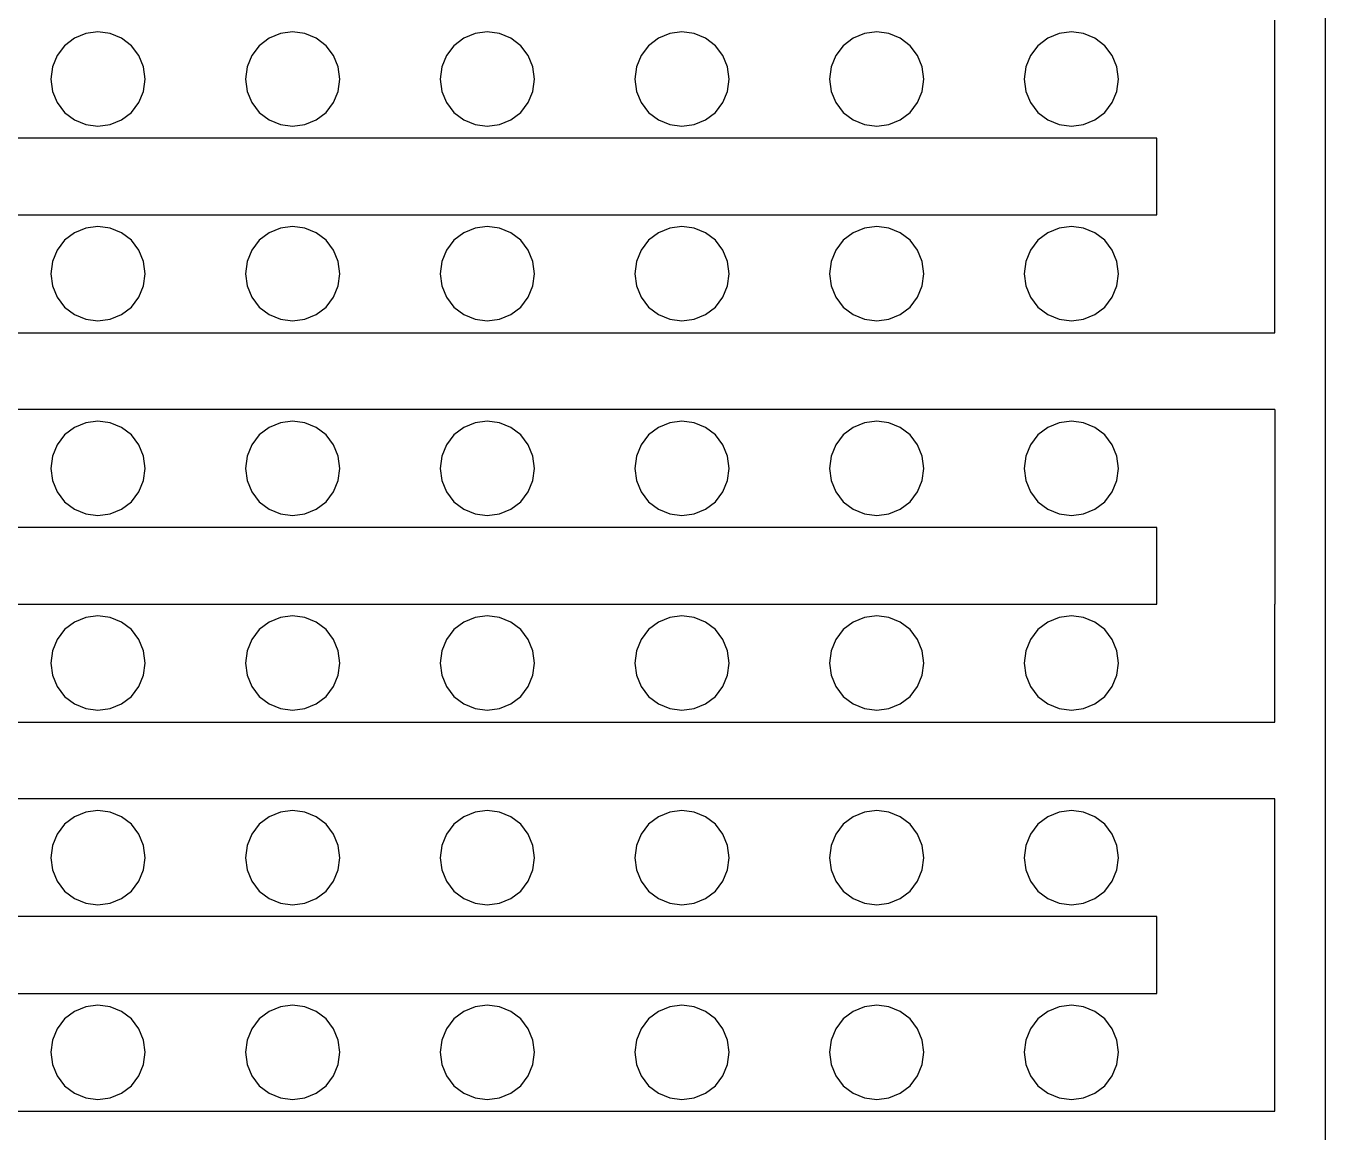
# Model space of a CAD drawing. Header units: metres. Extents: x 20 to 460, y 20 to 440.
# Drawn here: x 349.9 to 460, y 101.7 to 195.5 of the extents above; entities that cross this region are included whole.
import ezdxf

# ---------------------------------------------------------------- set-up
doc = ezdxf.new("R2010")
doc.units = ezdxf.units.M

msp = doc.modelspace()

# ---------------------------------------------------------------- linework, layer by layer
at = {"layer": 'Layer0'}
for p, q in [((460, 440), (460, 20)), ((455.75, 179.5), (455.75, 196)), ((356, 195), (354.96, 194.86)), ((357.04, 194.86), (356, 195)), ((372.5, 195), (371.46, 194.86)), ((373.54, 194.86), (372.5, 195)), ((389, 195), (387.96, 194.86)), ((390.04, 194.86), (389, 195)), ((405.5, 195), (404.46, 194.86)), ((406.54, 194.86), (405.5, 195)), ((422, 195), (420.96, 194.86)), ((423.04, 194.86), (422, 195)), ((438.5, 195), (437.46, 194.86)), ((439.54, 194.86), (438.5, 195)), ((353.17, 193.83), (352.54, 193)), ((354, 194.46), (353.17, 193.83)), ((354.96, 194.86), (354, 194.46)), ((358, 194.46), (357.04, 194.86)), ((358.83, 193.83), (358, 194.46)), ((359.46, 193), (358.83, 193.83)), ((369.67, 193.83), (369.04, 193)), ((370.5, 194.46), (369.67, 193.83)), ((371.46, 194.86), (370.5, 194.46)), ((374.5, 194.46), (373.54, 194.86)), ((375.33, 193.83), (374.5, 194.46)), ((375.96, 193), (375.33, 193.83)), ((386.17, 193.83), (385.54, 193)), ((387, 194.46), (386.17, 193.83)), ((387.96, 194.86), (387, 194.46)), ((391, 194.46), (390.04, 194.86)), ((391.83, 193.83), (391, 194.46)), ((392.46, 193), (391.83, 193.83)), ((402.67, 193.83), (402.04, 193)), ((403.5, 194.46), (402.67, 193.83)), ((404.46, 194.86), (403.5, 194.46)), ((407.5, 194.46), (406.54, 194.86)), ((408.33, 193.83), (407.5, 194.46)), ((408.96, 193), (408.33, 193.83)), ((419.17, 193.83), (418.54, 193)), ((420, 194.46), (419.17, 193.83)), ((420.96, 194.86), (420, 194.46)), ((424, 194.46), (423.04, 194.86)), ((424.83, 193.83), (424, 194.46)), ((425.46, 193), (424.83, 193.83)), ((435.67, 193.83), (435.04, 193)), ((436.5, 194.46), (435.67, 193.83)), ((437.46, 194.86), (436.5, 194.46)), ((440.5, 194.46), (439.54, 194.86)), ((441.33, 193.83), (440.5, 194.46)), ((441.96, 193), (441.33, 193.83)), ((352.54, 193), (352.14, 192.04)), ((359.86, 192.04), (359.46, 193)), ((369.04, 193), (368.64, 192.04)), ((376.36, 192.04), (375.96, 193)), ((385.54, 193), (385.14, 192.04)), ((392.86, 192.04), (392.46, 193)), ((402.04, 193), (401.64, 192.04)), ((409.36, 192.04), (408.96, 193)), ((418.54, 193), (418.14, 192.04)), ((425.86, 192.04), (425.46, 193)), ((435.04, 193), (434.64, 192.04)), ((442.36, 192.04), (441.96, 193)), ((352.14, 192.04), (352, 191)), ((360, 191), (359.86, 192.04)), ((368.64, 192.04), (368.5, 191)), ((376.5, 191), (376.36, 192.04)), ((385.14, 192.04), (385, 191)), ((393, 191), (392.86, 192.04)), ((401.64, 192.04), (401.5, 191)), ((409.5, 191), (409.36, 192.04)), ((418.14, 192.04), (418, 191)), ((426, 191), (425.86, 192.04)), ((434.64, 192.04), (434.5, 191)), ((442.5, 191), (442.36, 192.04)), ((352, 191), (352.14, 189.96)), ((359.86, 189.96), (360, 191)), ((368.5, 191), (368.64, 189.96)), ((376.36, 189.96), (376.5, 191)), ((385, 191), (385.14, 189.96)), ((392.86, 189.96), (393, 191)), ((401.5, 191), (401.64, 189.96)), ((409.36, 189.96), (409.5, 191)), ((418, 191), (418.14, 189.96)), ((425.86, 189.96), (426, 191)), ((434.5, 191), (434.64, 189.96)), ((442.36, 189.96), (442.5, 191)), ((352.14, 189.96), (352.54, 189)), ((359.46, 189), (359.86, 189.96)), ((368.64, 189.96), (369.04, 189)), ((375.96, 189), (376.36, 189.96)), ((385.14, 189.96), (385.54, 189)), ((392.46, 189), (392.86, 189.96)), ((401.64, 189.96), (402.04, 189)), ((408.96, 189), (409.36, 189.96)), ((418.14, 189.96), (418.54, 189)), ((425.46, 189), (425.86, 189.96)), ((434.64, 189.96), (435.04, 189)), ((441.96, 189), (442.36, 189.96)), ((352.54, 189), (353.17, 188.17)), ((358.83, 188.17), (359.46, 189)), ((369.04, 189), (369.67, 188.17)), ((375.33, 188.17), (375.96, 189)), ((385.54, 189), (386.17, 188.17)), ((391.83, 188.17), (392.46, 189)), ((402.04, 189), (402.67, 188.17)), ((408.33, 188.17), (408.96, 189)), ((418.54, 189), (419.17, 188.17)), ((424.83, 188.17), (425.46, 189)), ((435.04, 189), (435.67, 188.17)), ((441.33, 188.17), (441.96, 189)), ((353.17, 188.17), (354, 187.54)), ((354, 187.54), (354.96, 187.14)), ((357.04, 187.14), (358, 187.54)), ((358, 187.54), (358.83, 188.17)), ((369.67, 188.17), (370.5, 187.54)), ((370.5, 187.54), (371.46, 187.14)), ((373.54, 187.14), (374.5, 187.54)), ((374.5, 187.54), (375.33, 188.17)), ((386.17, 188.17), (387, 187.54)), ((387, 187.54), (387.96, 187.14)), ((390.04, 187.14), (391, 187.54)), ((391, 187.54), (391.83, 188.17)), ((402.67, 188.17), (403.5, 187.54)), ((403.5, 187.54), (404.46, 187.14)), ((406.54, 187.14), (407.5, 187.54)), ((407.5, 187.54), (408.33, 188.17)), ((419.17, 188.17), (420, 187.54)), ((420, 187.54), (420.96, 187.14)), ((423.04, 187.14), (424, 187.54)), ((424, 187.54), (424.83, 188.17)), ((435.67, 188.17), (436.5, 187.54)), ((436.5, 187.54), (437.46, 187.14)), ((439.54, 187.14), (440.5, 187.54)), ((440.5, 187.54), (441.33, 188.17)), ((354.96, 187.14), (356, 187)), ((356, 187), (357.04, 187.14)), ((371.46, 187.14), (372.5, 187)), ((372.5, 187), (373.54, 187.14)), ((387.96, 187.14), (389, 187)), ((389, 187), (390.04, 187.14)), ((404.46, 187.14), (405.5, 187)), ((405.5, 187), (406.54, 187.14)), ((420.96, 187.14), (422, 187)), ((422, 187), (423.04, 187.14)), ((437.46, 187.14), (438.5, 187)), ((438.5, 187), (439.54, 187.14)), ((445.75, 186), (264.25, 186)), ((445.75, 179.5), (445.75, 186)), ((264.25, 179.5), (445.75, 179.5)), ((455.75, 169.5), (455.75, 179.5)), ((354.96, 178.36), (354, 177.96)), ((356, 178.5), (354.96, 178.36)), ((357.04, 178.36), (356, 178.5)), ((358, 177.96), (357.04, 178.36)), ((371.46, 178.36), (370.5, 177.96)), ((372.5, 178.5), (371.46, 178.36)), ((373.54, 178.36), (372.5, 178.5)), ((374.5, 177.96), (373.54, 178.36)), ((387.96, 178.36), (387, 177.96)), ((389, 178.5), (387.96, 178.36)), ((390.04, 178.36), (389, 178.5)), ((391, 177.96), (390.04, 178.36)), ((404.46, 178.36), (403.5, 177.96)), ((405.5, 178.5), (404.46, 178.36)), ((406.54, 178.36), (405.5, 178.5)), ((407.5, 177.96), (406.54, 178.36)), ((420.96, 178.36), (420, 177.96)), ((422, 178.5), (420.96, 178.36)), ((423.04, 178.36), (422, 178.5)), ((424, 177.96), (423.04, 178.36)), ((437.46, 178.36), (436.5, 177.96)), ((438.5, 178.5), (437.46, 178.36)), ((439.54, 178.36), (438.5, 178.5)), ((440.5, 177.96), (439.54, 178.36)), ((353.17, 177.33), (352.54, 176.5)), ((354, 177.96), (353.17, 177.33)), ((358.83, 177.33), (358, 177.96)), ((359.46, 176.5), (358.83, 177.33)), ((369.67, 177.33), (369.04, 176.5)), ((370.5, 177.96), (369.67, 177.33)), ((375.33, 177.33), (374.5, 177.96)), ((375.96, 176.5), (375.33, 177.33)), ((386.17, 177.33), (385.54, 176.5)), ((387, 177.96), (386.17, 177.33)), ((391.83, 177.33), (391, 177.96)), ((392.46, 176.5), (391.83, 177.33)), ((402.67, 177.33), (402.04, 176.5)), ((403.5, 177.96), (402.67, 177.33)), ((408.33, 177.33), (407.5, 177.96)), ((408.96, 176.5), (408.33, 177.33)), ((419.17, 177.33), (418.54, 176.5)), ((420, 177.96), (419.17, 177.33)), ((424.83, 177.33), (424, 177.96)), ((425.46, 176.5), (424.83, 177.33)), ((435.67, 177.33), (435.04, 176.5)), ((436.5, 177.96), (435.67, 177.33)), ((441.33, 177.33), (440.5, 177.96)), ((441.96, 176.5), (441.33, 177.33)), ((352.54, 176.5), (352.14, 175.54)), ((359.86, 175.54), (359.46, 176.5)), ((369.04, 176.5), (368.64, 175.54)), ((376.36, 175.54), (375.96, 176.5)), ((385.54, 176.5), (385.14, 175.54)), ((392.86, 175.54), (392.46, 176.5)), ((402.04, 176.5), (401.64, 175.54)), ((409.36, 175.54), (408.96, 176.5)), ((418.54, 176.5), (418.14, 175.54)), ((425.86, 175.54), (425.46, 176.5)), ((435.04, 176.5), (434.64, 175.54)), ((442.36, 175.54), (441.96, 176.5)), ((352.14, 175.54), (352, 174.5)), ((360, 174.5), (359.86, 175.54)), ((368.64, 175.54), (368.5, 174.5)), ((376.5, 174.5), (376.36, 175.54)), ((385.14, 175.54), (385, 174.5)), ((393, 174.5), (392.86, 175.54)), ((401.64, 175.54), (401.5, 174.5)), ((409.5, 174.5), (409.36, 175.54)), ((418.14, 175.54), (418, 174.5)), ((426, 174.5), (425.86, 175.54)), ((434.64, 175.54), (434.5, 174.5)), ((442.5, 174.5), (442.36, 175.54)), ((352, 174.5), (352.14, 173.46)), ((359.86, 173.46), (360, 174.5)), ((368.5, 174.5), (368.64, 173.46)), ((376.36, 173.46), (376.5, 174.5)), ((385, 174.5), (385.14, 173.46)), ((392.86, 173.46), (393, 174.5)), ((401.5, 174.5), (401.64, 173.46)), ((409.36, 173.46), (409.5, 174.5)), ((418, 174.5), (418.14, 173.46)), ((425.86, 173.46), (426, 174.5)), ((434.5, 174.5), (434.64, 173.46)), ((442.36, 173.46), (442.5, 174.5)), ((352.14, 173.46), (352.54, 172.5)), ((359.46, 172.5), (359.86, 173.46)), ((368.64, 173.46), (369.04, 172.5)), ((375.96, 172.5), (376.36, 173.46)), ((385.14, 173.46), (385.54, 172.5)), ((392.46, 172.5), (392.86, 173.46)), ((401.64, 173.46), (402.04, 172.5)), ((408.96, 172.5), (409.36, 173.46)), ((418.14, 173.46), (418.54, 172.5)), ((425.46, 172.5), (425.86, 173.46)), ((434.64, 173.46), (435.04, 172.5)), ((441.96, 172.5), (442.36, 173.46)), ((352.54, 172.5), (353.17, 171.67)), ((358.83, 171.67), (359.46, 172.5)), ((369.04, 172.5), (369.67, 171.67)), ((375.33, 171.67), (375.96, 172.5)), ((385.54, 172.5), (386.17, 171.67)), ((391.83, 171.67), (392.46, 172.5)), ((402.04, 172.5), (402.67, 171.67)), ((408.33, 171.67), (408.96, 172.5)), ((418.54, 172.5), (419.17, 171.67)), ((424.83, 171.67), (425.46, 172.5)), ((435.04, 172.5), (435.67, 171.67)), ((441.33, 171.67), (441.96, 172.5)), ((353.17, 171.67), (354, 171.04)), ((354, 171.04), (354.96, 170.64)), ((357.04, 170.64), (358, 171.04)), ((358, 171.04), (358.83, 171.67)), ((369.67, 171.67), (370.5, 171.04)), ((370.5, 171.04), (371.46, 170.64)), ((373.54, 170.64), (374.5, 171.04)), ((374.5, 171.04), (375.33, 171.67)), ((386.17, 171.67), (387, 171.04)), ((387, 171.04), (387.96, 170.64)), ((390.04, 170.64), (391, 171.04)), ((391, 171.04), (391.83, 171.67)), ((402.67, 171.67), (403.5, 171.04)), ((403.5, 171.04), (404.46, 170.64)), ((406.54, 170.64), (407.5, 171.04)), ((407.5, 171.04), (408.33, 171.67)), ((419.17, 171.67), (420, 171.04)), ((420, 171.04), (420.96, 170.64)), ((423.04, 170.64), (424, 171.04)), ((424, 171.04), (424.83, 171.67)), ((435.67, 171.67), (436.5, 171.04)), ((436.5, 171.04), (437.46, 170.64)), ((439.54, 170.64), (440.5, 171.04)), ((440.5, 171.04), (441.33, 171.67)), ((354.96, 170.64), (356, 170.5)), ((356, 170.5), (357.04, 170.64)), ((371.46, 170.64), (372.5, 170.5)), ((372.5, 170.5), (373.54, 170.64)), ((387.96, 170.64), (389, 170.5)), ((389, 170.5), (390.04, 170.64)), ((404.46, 170.64), (405.5, 170.5)), ((405.5, 170.5), (406.54, 170.64)), ((420.96, 170.64), (422, 170.5)), ((422, 170.5), (423.04, 170.64)), ((437.46, 170.64), (438.5, 170.5)), ((438.5, 170.5), (439.54, 170.64)), ((264.25, 169.5), (455.75, 169.5)), ((455.75, 163), (264.25, 163)), ((455.75, 163), (455.75, 146.5)), ((354.96, 161.86), (354, 161.46)), ((356, 162), (354.96, 161.86)), ((357.04, 161.86), (356, 162)), ((358, 161.46), (357.04, 161.86)), ((371.46, 161.86), (370.5, 161.46)), ((372.5, 162), (371.46, 161.86)), ((373.54, 161.86), (372.5, 162)), ((374.5, 161.46), (373.54, 161.86)), ((387.96, 161.86), (387, 161.46)), ((389, 162), (387.96, 161.86)), ((390.04, 161.86), (389, 162)), ((391, 161.46), (390.04, 161.86)), ((404.46, 161.86), (403.5, 161.46)), ((405.5, 162), (404.46, 161.86)), ((406.54, 161.86), (405.5, 162)), ((407.5, 161.46), (406.54, 161.86)), ((420.96, 161.86), (420, 161.46)), ((422, 162), (420.96, 161.86)), ((423.04, 161.86), (422, 162)), ((424, 161.46), (423.04, 161.86)), ((437.46, 161.86), (436.5, 161.46)), ((438.5, 162), (437.46, 161.86)), ((439.54, 161.86), (438.5, 162)), ((440.5, 161.46), (439.54, 161.86)), ((353.17, 160.83), (352.54, 160)), ((354, 161.46), (353.17, 160.83)), ((358.83, 160.83), (358, 161.46)), ((359.46, 160), (358.83, 160.83)), ((369.67, 160.83), (369.04, 160)), ((370.5, 161.46), (369.67, 160.83)), ((375.33, 160.83), (374.5, 161.46)), ((375.96, 160), (375.33, 160.83)), ((386.17, 160.83), (385.54, 160)), ((387, 161.46), (386.17, 160.83)), ((391.83, 160.83), (391, 161.46)), ((392.46, 160), (391.83, 160.83)), ((402.67, 160.83), (402.04, 160)), ((403.5, 161.46), (402.67, 160.83)), ((408.33, 160.83), (407.5, 161.46)), ((408.96, 160), (408.33, 160.83)), ((419.17, 160.83), (418.54, 160)), ((420, 161.46), (419.17, 160.83)), ((424.83, 160.83), (424, 161.46)), ((425.46, 160), (424.83, 160.83)), ((435.67, 160.83), (435.04, 160)), ((436.5, 161.46), (435.67, 160.83)), ((441.33, 160.83), (440.5, 161.46)), ((441.96, 160), (441.33, 160.83)), ((352.54, 160), (352.14, 159.04)), ((359.86, 159.04), (359.46, 160)), ((369.04, 160), (368.64, 159.04)), ((376.36, 159.04), (375.96, 160)), ((385.54, 160), (385.14, 159.04)), ((392.86, 159.04), (392.46, 160)), ((402.04, 160), (401.64, 159.04)), ((409.36, 159.04), (408.96, 160)), ((418.54, 160), (418.14, 159.04)), ((425.86, 159.04), (425.46, 160)), ((435.04, 160), (434.64, 159.04)), ((442.36, 159.04), (441.96, 160)), ((352.14, 159.04), (352, 158)), ((360, 158), (359.86, 159.04)), ((368.64, 159.04), (368.5, 158)), ((376.5, 158), (376.36, 159.04)), ((385.14, 159.04), (385, 158)), ((393, 158), (392.86, 159.04)), ((401.64, 159.04), (401.5, 158)), ((409.5, 158), (409.36, 159.04)), ((418.14, 159.04), (418, 158)), ((426, 158), (425.86, 159.04)), ((434.64, 159.04), (434.5, 158)), ((442.5, 158), (442.36, 159.04)), ((352, 158), (352.14, 156.96)), ((359.86, 156.96), (360, 158)), ((368.5, 158), (368.64, 156.96)), ((376.36, 156.96), (376.5, 158)), ((385, 158), (385.14, 156.96)), ((392.86, 156.96), (393, 158)), ((401.5, 158), (401.64, 156.96)), ((409.36, 156.96), (409.5, 158)), ((418, 158), (418.14, 156.96)), ((425.86, 156.96), (426, 158)), ((434.5, 158), (434.64, 156.96)), ((442.36, 156.96), (442.5, 158)), ((352.14, 156.96), (352.54, 156)), ((359.46, 156), (359.86, 156.96)), ((368.64, 156.96), (369.04, 156)), ((375.96, 156), (376.36, 156.96)), ((385.14, 156.96), (385.54, 156)), ((392.46, 156), (392.86, 156.96)), ((401.64, 156.96), (402.04, 156)), ((408.96, 156), (409.36, 156.96)), ((418.14, 156.96), (418.54, 156)), ((425.46, 156), (425.86, 156.96)), ((434.64, 156.96), (435.04, 156)), ((441.96, 156), (442.36, 156.96)), ((352.54, 156), (353.17, 155.17)), ((358.83, 155.17), (359.46, 156)), ((369.04, 156), (369.67, 155.17)), ((375.33, 155.17), (375.96, 156)), ((385.54, 156), (386.17, 155.17)), ((391.83, 155.17), (392.46, 156)), ((402.04, 156), (402.67, 155.17)), ((408.33, 155.17), (408.96, 156)), ((418.54, 156), (419.17, 155.17)), ((424.83, 155.17), (425.46, 156)), ((435.04, 156), (435.67, 155.17)), ((441.33, 155.17), (441.96, 156)), ((353.17, 155.17), (354, 154.54)), ((354, 154.54), (354.96, 154.14)), ((357.04, 154.14), (358, 154.54)), ((358, 154.54), (358.83, 155.17)), ((369.67, 155.17), (370.5, 154.54)), ((370.5, 154.54), (371.46, 154.14)), ((373.54, 154.14), (374.5, 154.54)), ((374.5, 154.54), (375.33, 155.17)), ((386.17, 155.17), (387, 154.54)), ((387, 154.54), (387.96, 154.14)), ((390.04, 154.14), (391, 154.54)), ((391, 154.54), (391.83, 155.17)), ((402.67, 155.17), (403.5, 154.54)), ((403.5, 154.54), (404.46, 154.14)), ((406.54, 154.14), (407.5, 154.54)), ((407.5, 154.54), (408.33, 155.17)), ((419.17, 155.17), (420, 154.54)), ((420, 154.54), (420.96, 154.14)), ((423.04, 154.14), (424, 154.54)), ((424, 154.54), (424.83, 155.17)), ((435.67, 155.17), (436.5, 154.54)), ((436.5, 154.54), (437.46, 154.14)), ((439.54, 154.14), (440.5, 154.54)), ((440.5, 154.54), (441.33, 155.17)), ((354.96, 154.14), (356, 154)), ((356, 154), (357.04, 154.14)), ((371.46, 154.14), (372.5, 154)), ((372.5, 154), (373.54, 154.14)), ((387.96, 154.14), (389, 154)), ((389, 154), (390.04, 154.14)), ((404.46, 154.14), (405.5, 154)), ((405.5, 154), (406.54, 154.14)), ((420.96, 154.14), (422, 154)), ((422, 154), (423.04, 154.14)), ((437.46, 154.14), (438.5, 154)), ((438.5, 154), (439.54, 154.14)), ((445.75, 153), (264.25, 153)), ((445.75, 146.5), (445.75, 153)), ((264.25, 146.5), (445.75, 146.5)), ((455.75, 136.5), (455.75, 146.5)), ((354.96, 145.36), (354, 144.96)), ((356, 145.5), (354.96, 145.36)), ((357.04, 145.36), (356, 145.5)), ((358, 144.96), (357.04, 145.36)), ((371.46, 145.36), (370.5, 144.96)), ((372.5, 145.5), (371.46, 145.36)), ((373.54, 145.36), (372.5, 145.5)), ((374.5, 144.96), (373.54, 145.36)), ((387.96, 145.36), (387, 144.96)), ((389, 145.5), (387.96, 145.36)), ((390.04, 145.36), (389, 145.5)), ((391, 144.96), (390.04, 145.36)), ((404.46, 145.36), (403.5, 144.96)), ((405.5, 145.5), (404.46, 145.36)), ((406.54, 145.36), (405.5, 145.5)), ((407.5, 144.96), (406.54, 145.36)), ((420.96, 145.36), (420, 144.96)), ((422, 145.5), (420.96, 145.36)), ((423.04, 145.36), (422, 145.5)), ((424, 144.96), (423.04, 145.36)), ((437.46, 145.36), (436.5, 144.96)), ((438.5, 145.5), (437.46, 145.36)), ((439.54, 145.36), (438.5, 145.5)), ((440.5, 144.96), (439.54, 145.36)), ((353.17, 144.33), (352.54, 143.5)), ((354, 144.96), (353.17, 144.33)), ((358.83, 144.33), (358, 144.96)), ((359.46, 143.5), (358.83, 144.33)), ((369.67, 144.33), (369.04, 143.5)), ((370.5, 144.96), (369.67, 144.33)), ((375.33, 144.33), (374.5, 144.96)), ((375.96, 143.5), (375.33, 144.33)), ((386.17, 144.33), (385.54, 143.5)), ((387, 144.96), (386.17, 144.33)), ((391.83, 144.33), (391, 144.96)), ((392.46, 143.5), (391.83, 144.33)), ((402.67, 144.33), (402.04, 143.5)), ((403.5, 144.96), (402.67, 144.33)), ((408.33, 144.33), (407.5, 144.96)), ((408.96, 143.5), (408.33, 144.33)), ((419.17, 144.33), (418.54, 143.5)), ((420, 144.96), (419.17, 144.33)), ((424.83, 144.33), (424, 144.96)), ((425.46, 143.5), (424.83, 144.33)), ((435.67, 144.33), (435.04, 143.5)), ((436.5, 144.96), (435.67, 144.33)), ((441.33, 144.33), (440.5, 144.96)), ((441.96, 143.5), (441.33, 144.33)), ((352.54, 143.5), (352.14, 142.54)), ((359.86, 142.54), (359.46, 143.5)), ((369.04, 143.5), (368.64, 142.54)), ((376.36, 142.54), (375.96, 143.5)), ((385.54, 143.5), (385.14, 142.54)), ((392.86, 142.54), (392.46, 143.5)), ((402.04, 143.5), (401.64, 142.54)), ((409.36, 142.54), (408.96, 143.5)), ((418.54, 143.5), (418.14, 142.54)), ((425.86, 142.54), (425.46, 143.5)), ((435.04, 143.5), (434.64, 142.54)), ((442.36, 142.54), (441.96, 143.5)), ((352.14, 142.54), (352, 141.5)), ((360, 141.5), (359.86, 142.54)), ((368.64, 142.54), (368.5, 141.5)), ((376.5, 141.5), (376.36, 142.54)), ((385.14, 142.54), (385, 141.5)), ((393, 141.5), (392.86, 142.54)), ((401.64, 142.54), (401.5, 141.5)), ((409.5, 141.5), (409.36, 142.54)), ((418.14, 142.54), (418, 141.5)), ((426, 141.5), (425.86, 142.54)), ((434.64, 142.54), (434.5, 141.5)), ((442.5, 141.5), (442.36, 142.54)), ((352, 141.5), (352.14, 140.46)), ((359.86, 140.46), (360, 141.5)), ((368.5, 141.5), (368.64, 140.46)), ((376.36, 140.46), (376.5, 141.5)), ((385, 141.5), (385.14, 140.46)), ((392.86, 140.46), (393, 141.5)), ((401.5, 141.5), (401.64, 140.46)), ((409.36, 140.46), (409.5, 141.5)), ((418, 141.5), (418.14, 140.46)), ((425.86, 140.46), (426, 141.5)), ((434.5, 141.5), (434.64, 140.46)), ((442.36, 140.46), (442.5, 141.5)), ((352.14, 140.46), (352.54, 139.5)), ((359.46, 139.5), (359.86, 140.46)), ((368.64, 140.46), (369.04, 139.5)), ((375.96, 139.5), (376.36, 140.46)), ((385.14, 140.46), (385.54, 139.5)), ((392.46, 139.5), (392.86, 140.46)), ((401.64, 140.46), (402.04, 139.5)), ((408.96, 139.5), (409.36, 140.46)), ((418.14, 140.46), (418.54, 139.5)), ((425.46, 139.5), (425.86, 140.46)), ((434.64, 140.46), (435.04, 139.5)), ((441.96, 139.5), (442.36, 140.46)), ((352.54, 139.5), (353.17, 138.67)), ((358.83, 138.67), (359.46, 139.5)), ((369.04, 139.5), (369.67, 138.67)), ((375.33, 138.67), (375.96, 139.5)), ((385.54, 139.5), (386.17, 138.67)), ((391.83, 138.67), (392.46, 139.5)), ((402.04, 139.5), (402.67, 138.67)), ((408.33, 138.67), (408.96, 139.5)), ((418.54, 139.5), (419.17, 138.67)), ((424.83, 138.67), (425.46, 139.5)), ((435.04, 139.5), (435.67, 138.67)), ((441.33, 138.67), (441.96, 139.5)), ((353.17, 138.67), (354, 138.04)), ((354, 138.04), (354.96, 137.64)), ((354.96, 137.64), (356, 137.5)), ((356, 137.5), (357.04, 137.64)), ((357.04, 137.64), (358, 138.04)), ((358, 138.04), (358.83, 138.67)), ((369.67, 138.67), (370.5, 138.04)), ((370.5, 138.04), (371.46, 137.64)), ((371.46, 137.64), (372.5, 137.5)), ((372.5, 137.5), (373.54, 137.64)), ((373.54, 137.64), (374.5, 138.04)), ((374.5, 138.04), (375.33, 138.67)), ((386.17, 138.67), (387, 138.04)), ((387, 138.04), (387.96, 137.64)), ((387.96, 137.64), (389, 137.5)), ((389, 137.5), (390.04, 137.64)), ((390.04, 137.64), (391, 138.04)), ((391, 138.04), (391.83, 138.67)), ((402.67, 138.67), (403.5, 138.04)), ((403.5, 138.04), (404.46, 137.64)), ((404.46, 137.64), (405.5, 137.5)), ((405.5, 137.5), (406.54, 137.64)), ((406.54, 137.64), (407.5, 138.04)), ((407.5, 138.04), (408.33, 138.67)), ((419.17, 138.67), (420, 138.04)), ((420, 138.04), (420.96, 137.64)), ((420.96, 137.64), (422, 137.5)), ((422, 137.5), (423.04, 137.64)), ((423.04, 137.64), (424, 138.04)), ((424, 138.04), (424.83, 138.67)), ((435.67, 138.67), (436.5, 138.04)), ((436.5, 138.04), (437.46, 137.64)), ((437.46, 137.64), (438.5, 137.5)), ((438.5, 137.5), (439.54, 137.64)), ((439.54, 137.64), (440.5, 138.04)), ((440.5, 138.04), (441.33, 138.67)), ((264.25, 136.5), (455.75, 136.5)), ((455.75, 130), (264.25, 130)), ((455.75, 113.5), (455.75, 130)), ((354.96, 128.86), (354, 128.46)), ((356, 129), (354.96, 128.86)), ((357.04, 128.86), (356, 129)), ((358, 128.46), (357.04, 128.86)), ((371.46, 128.86), (370.5, 128.46)), ((372.5, 129), (371.46, 128.86)), ((373.54, 128.86), (372.5, 129)), ((374.5, 128.46), (373.54, 128.86)), ((387.96, 128.86), (387, 128.46)), ((389, 129), (387.96, 128.86)), ((390.04, 128.86), (389, 129)), ((391, 128.46), (390.04, 128.86)), ((404.46, 128.86), (403.5, 128.46)), ((405.5, 129), (404.46, 128.86)), ((406.54, 128.86), (405.5, 129)), ((407.5, 128.46), (406.54, 128.86)), ((420.96, 128.86), (420, 128.46)), ((422, 129), (420.96, 128.86)), ((423.04, 128.86), (422, 129)), ((424, 128.46), (423.04, 128.86)), ((437.46, 128.86), (436.5, 128.46)), ((438.5, 129), (437.46, 128.86)), ((439.54, 128.86), (438.5, 129)), ((440.5, 128.46), (439.54, 128.86)), ((353.17, 127.83), (352.54, 127)), ((354, 128.46), (353.17, 127.83)), ((358.83, 127.83), (358, 128.46)), ((359.46, 127), (358.83, 127.83)), ((369.67, 127.83), (369.04, 127)), ((370.5, 128.46), (369.67, 127.83)), ((375.33, 127.83), (374.5, 128.46)), ((375.96, 127), (375.33, 127.83)), ((386.17, 127.83), (385.54, 127)), ((387, 128.46), (386.17, 127.83)), ((391.83, 127.83), (391, 128.46)), ((392.46, 127), (391.83, 127.83)), ((402.67, 127.83), (402.04, 127)), ((403.5, 128.46), (402.67, 127.83)), ((408.33, 127.83), (407.5, 128.46)), ((408.96, 127), (408.33, 127.83)), ((419.17, 127.83), (418.54, 127)), ((420, 128.46), (419.17, 127.83)), ((424.83, 127.83), (424, 128.46)), ((425.46, 127), (424.83, 127.83)), ((435.67, 127.83), (435.04, 127)), ((436.5, 128.46), (435.67, 127.83)), ((441.33, 127.83), (440.5, 128.46)), ((441.96, 127), (441.33, 127.83)), ((352.54, 127), (352.14, 126.04)), ((359.86, 126.04), (359.46, 127)), ((369.04, 127), (368.64, 126.04)), ((376.36, 126.04), (375.96, 127)), ((385.54, 127), (385.14, 126.04)), ((392.86, 126.04), (392.46, 127)), ((402.04, 127), (401.64, 126.04)), ((409.36, 126.04), (408.96, 127)), ((418.54, 127), (418.14, 126.04)), ((425.86, 126.04), (425.46, 127)), ((435.04, 127), (434.64, 126.04)), ((442.36, 126.04), (441.96, 127)), ((352.14, 126.04), (352, 125)), ((360, 125), (359.86, 126.04)), ((368.64, 126.04), (368.5, 125)), ((376.5, 125), (376.36, 126.04)), ((385.14, 126.04), (385, 125)), ((393, 125), (392.86, 126.04)), ((401.64, 126.04), (401.5, 125)), ((409.5, 125), (409.36, 126.04)), ((418.14, 126.04), (418, 125)), ((426, 125), (425.86, 126.04)), ((434.64, 126.04), (434.5, 125)), ((442.5, 125), (442.36, 126.04)), ((352, 125), (352.14, 123.96)), ((359.86, 123.96), (360, 125)), ((368.5, 125), (368.64, 123.96)), ((376.36, 123.96), (376.5, 125)), ((385, 125), (385.14, 123.96)), ((392.86, 123.96), (393, 125)), ((401.5, 125), (401.64, 123.96)), ((409.36, 123.96), (409.5, 125)), ((418, 125), (418.14, 123.96)), ((425.86, 123.96), (426, 125)), ((434.5, 125), (434.64, 123.96)), ((442.36, 123.96), (442.5, 125)), ((352.14, 123.96), (352.54, 123)), ((359.46, 123), (359.86, 123.96)), ((368.64, 123.96), (369.04, 123)), ((375.96, 123), (376.36, 123.96)), ((385.14, 123.96), (385.54, 123)), ((392.46, 123), (392.86, 123.96)), ((401.64, 123.96), (402.04, 123)), ((408.96, 123), (409.36, 123.96)), ((418.14, 123.96), (418.54, 123)), ((425.46, 123), (425.86, 123.96)), ((434.64, 123.96), (435.04, 123)), ((441.96, 123), (442.36, 123.96)), ((352.54, 123), (353.17, 122.17)), ((358.83, 122.17), (359.46, 123)), ((369.04, 123), (369.67, 122.17)), ((375.33, 122.17), (375.96, 123)), ((385.54, 123), (386.17, 122.17)), ((391.83, 122.17), (392.46, 123)), ((402.04, 123), (402.67, 122.17)), ((408.33, 122.17), (408.96, 123)), ((418.54, 123), (419.17, 122.17)), ((424.83, 122.17), (425.46, 123)), ((435.04, 123), (435.67, 122.17)), ((441.33, 122.17), (441.96, 123)), ((353.17, 122.17), (354, 121.54)), ((354, 121.54), (354.96, 121.14)), ((354.96, 121.14), (356, 121)), ((356, 121), (357.04, 121.14)), ((357.04, 121.14), (358, 121.54)), ((358, 121.54), (358.83, 122.17)), ((369.67, 122.17), (370.5, 121.54)), ((370.5, 121.54), (371.46, 121.14)), ((371.46, 121.14), (372.5, 121)), ((372.5, 121), (373.54, 121.14)), ((373.54, 121.14), (374.5, 121.54)), ((374.5, 121.54), (375.33, 122.17)), ((386.17, 122.17), (387, 121.54)), ((387, 121.54), (387.96, 121.14)), ((387.96, 121.14), (389, 121)), ((389, 121), (390.04, 121.14)), ((390.04, 121.14), (391, 121.54)), ((391, 121.54), (391.83, 122.17)), ((402.67, 122.17), (403.5, 121.54)), ((403.5, 121.54), (404.46, 121.14)), ((404.46, 121.14), (405.5, 121)), ((405.5, 121), (406.54, 121.14)), ((406.54, 121.14), (407.5, 121.54)), ((407.5, 121.54), (408.33, 122.17)), ((419.17, 122.17), (420, 121.54)), ((420, 121.54), (420.96, 121.14)), ((420.96, 121.14), (422, 121)), ((422, 121), (423.04, 121.14)), ((423.04, 121.14), (424, 121.54)), ((424, 121.54), (424.83, 122.17)), ((435.67, 122.17), (436.5, 121.54)), ((436.5, 121.54), (437.46, 121.14)), ((437.46, 121.14), (438.5, 121)), ((438.5, 121), (439.54, 121.14)), ((439.54, 121.14), (440.5, 121.54)), ((440.5, 121.54), (441.33, 122.17)), ((445.75, 120), (264.25, 120)), ((445.75, 113.5), (445.75, 120)), ((264.25, 113.5), (445.75, 113.5)), ((455.75, 103.5), (455.75, 113.5)), ((354.96, 112.36), (354, 111.96)), ((356, 112.5), (354.96, 112.36)), ((357.04, 112.36), (356, 112.5)), ((358, 111.96), (357.04, 112.36)), ((371.46, 112.36), (370.5, 111.96)), ((372.5, 112.5), (371.46, 112.36)), ((373.54, 112.36), (372.5, 112.5)), ((374.5, 111.96), (373.54, 112.36)), ((387.96, 112.36), (387, 111.96)), ((389, 112.5), (387.96, 112.36)), ((390.04, 112.36), (389, 112.5)), ((391, 111.96), (390.04, 112.36)), ((404.46, 112.36), (403.5, 111.96)), ((405.5, 112.5), (404.46, 112.36)), ((406.54, 112.36), (405.5, 112.5)), ((407.5, 111.96), (406.54, 112.36)), ((420.96, 112.36), (420, 111.96)), ((422, 112.5), (420.96, 112.36)), ((423.04, 112.36), (422, 112.5)), ((424, 111.96), (423.04, 112.36)), ((437.46, 112.36), (436.5, 111.96)), ((438.5, 112.5), (437.46, 112.36)), ((439.54, 112.36), (438.5, 112.5)), ((440.5, 111.96), (439.54, 112.36)), ((353.17, 111.33), (352.54, 110.5)), ((354, 111.96), (353.17, 111.33)), ((358.83, 111.33), (358, 111.96)), ((359.46, 110.5), (358.83, 111.33)), ((369.67, 111.33), (369.04, 110.5)), ((370.5, 111.96), (369.67, 111.33)), ((375.33, 111.33), (374.5, 111.96)), ((375.96, 110.5), (375.33, 111.33)), ((386.17, 111.33), (385.54, 110.5)), ((387, 111.96), (386.17, 111.33)), ((391.83, 111.33), (391, 111.96)), ((392.46, 110.5), (391.83, 111.33)), ((402.67, 111.33), (402.04, 110.5)), ((403.5, 111.96), (402.67, 111.33)), ((408.33, 111.33), (407.5, 111.96)), ((408.96, 110.5), (408.33, 111.33)), ((419.17, 111.33), (418.54, 110.5)), ((420, 111.96), (419.17, 111.33)), ((424.83, 111.33), (424, 111.96)), ((425.46, 110.5), (424.83, 111.33)), ((435.67, 111.33), (435.04, 110.5)), ((436.5, 111.96), (435.67, 111.33)), ((441.33, 111.33), (440.5, 111.96)), ((441.96, 110.5), (441.33, 111.33)), ((352.54, 110.5), (352.14, 109.54)), ((359.86, 109.54), (359.46, 110.5)), ((369.04, 110.5), (368.64, 109.54)), ((376.36, 109.54), (375.96, 110.5)), ((385.54, 110.5), (385.14, 109.54)), ((392.86, 109.54), (392.46, 110.5)), ((402.04, 110.5), (401.64, 109.54)), ((409.36, 109.54), (408.96, 110.5)), ((418.54, 110.5), (418.14, 109.54)), ((425.86, 109.54), (425.46, 110.5)), ((435.04, 110.5), (434.64, 109.54)), ((442.36, 109.54), (441.96, 110.5)), ((352.14, 109.54), (352, 108.5)), ((360, 108.5), (359.86, 109.54)), ((368.64, 109.54), (368.5, 108.5)), ((376.5, 108.5), (376.36, 109.54)), ((385.14, 109.54), (385, 108.5)), ((393, 108.5), (392.86, 109.54)), ((401.64, 109.54), (401.5, 108.5)), ((409.5, 108.5), (409.36, 109.54)), ((418.14, 109.54), (418, 108.5)), ((426, 108.5), (425.86, 109.54)), ((434.64, 109.54), (434.5, 108.5)), ((442.5, 108.5), (442.36, 109.54)), ((352, 108.5), (352.14, 107.46)), ((359.86, 107.46), (360, 108.5)), ((368.5, 108.5), (368.64, 107.46)), ((376.36, 107.46), (376.5, 108.5)), ((385, 108.5), (385.14, 107.46)), ((392.86, 107.46), (393, 108.5)), ((401.5, 108.5), (401.64, 107.46)), ((409.36, 107.46), (409.5, 108.5)), ((418, 108.5), (418.14, 107.46)), ((425.86, 107.46), (426, 108.5)), ((434.5, 108.5), (434.64, 107.46)), ((442.36, 107.46), (442.5, 108.5)), ((352.14, 107.46), (352.54, 106.5)), ((359.46, 106.5), (359.86, 107.46)), ((368.64, 107.46), (369.04, 106.5)), ((375.96, 106.5), (376.36, 107.46)), ((385.14, 107.46), (385.54, 106.5)), ((392.46, 106.5), (392.86, 107.46)), ((401.64, 107.46), (402.04, 106.5)), ((408.96, 106.5), (409.36, 107.46)), ((418.14, 107.46), (418.54, 106.5)), ((425.46, 106.5), (425.86, 107.46)), ((434.64, 107.46), (435.04, 106.5)), ((441.96, 106.5), (442.36, 107.46)), ((352.54, 106.5), (353.17, 105.67)), ((358.83, 105.67), (359.46, 106.5)), ((369.04, 106.5), (369.67, 105.67)), ((375.33, 105.67), (375.96, 106.5)), ((385.54, 106.5), (386.17, 105.67)), ((391.83, 105.67), (392.46, 106.5)), ((402.04, 106.5), (402.67, 105.67)), ((408.33, 105.67), (408.96, 106.5)), ((418.54, 106.5), (419.17, 105.67)), ((424.83, 105.67), (425.46, 106.5)), ((435.04, 106.5), (435.67, 105.67)), ((441.33, 105.67), (441.96, 106.5)), ((353.17, 105.67), (354, 105.04)), ((354, 105.04), (354.96, 104.64)), ((354.96, 104.64), (356, 104.5)), ((356, 104.5), (357.04, 104.64)), ((357.04, 104.64), (358, 105.04)), ((358, 105.04), (358.83, 105.67)), ((369.67, 105.67), (370.5, 105.04)), ((370.5, 105.04), (371.46, 104.64)), ((371.46, 104.64), (372.5, 104.5)), ((372.5, 104.5), (373.54, 104.64)), ((373.54, 104.64), (374.5, 105.04)), ((374.5, 105.04), (375.33, 105.67)), ((386.17, 105.67), (387, 105.04)), ((387, 105.04), (387.96, 104.64)), ((387.96, 104.64), (389, 104.5)), ((389, 104.5), (390.04, 104.64)), ((390.04, 104.64), (391, 105.04)), ((391, 105.04), (391.83, 105.67)), ((402.67, 105.67), (403.5, 105.04)), ((403.5, 105.04), (404.46, 104.64)), ((404.46, 104.64), (405.5, 104.5)), ((405.5, 104.5), (406.54, 104.64)), ((406.54, 104.64), (407.5, 105.04)), ((407.5, 105.04), (408.33, 105.67)), ((419.17, 105.67), (420, 105.04)), ((420, 105.04), (420.96, 104.64)), ((420.96, 104.64), (422, 104.5)), ((422, 104.5), (423.04, 104.64)), ((423.04, 104.64), (424, 105.04)), ((424, 105.04), (424.83, 105.67)), ((435.67, 105.67), (436.5, 105.04)), ((436.5, 105.04), (437.46, 104.64)), ((437.46, 104.64), (438.5, 104.5)), ((438.5, 104.5), (439.54, 104.64)), ((439.54, 104.64), (440.5, 105.04)), ((440.5, 105.04), (441.33, 105.67)), ((264.25, 103.5), (455.75, 103.5))]:
    msp.add_line(p, q, dxfattribs=at)

doc.saveas('drawing.dxf')
